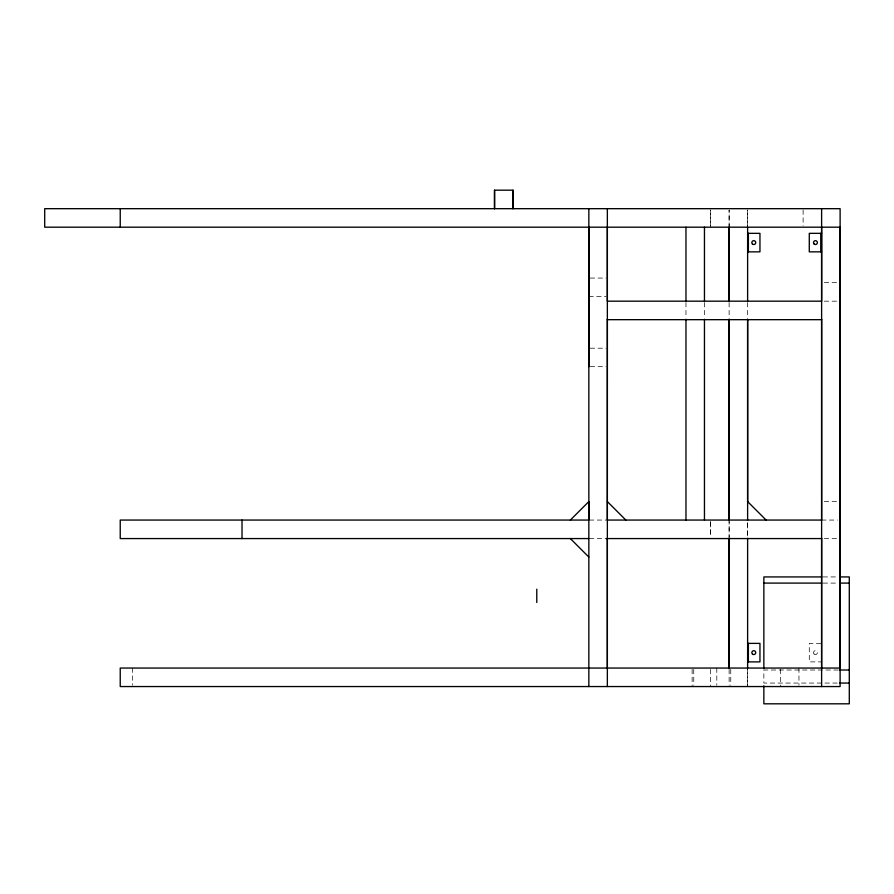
<?xml version="1.0" encoding="UTF-8"?>
<svg xmlns="http://www.w3.org/2000/svg" width="894" height="894" viewBox="0 0 894 894"><rect width="100%" height="100%" fill="white"/><g stroke="black" fill="none" stroke-linecap="round" stroke-linejoin="round"><path stroke-width="0.67" stroke-dasharray="4.47 3.35" d="M710.629 225.858L710.629 210.001L710.629 227.188M729.124 538.568L729.124 521.392L729.124 536.903M729.124 227.188L729.124 210.001L729.124 225.858M747.619 685.229L747.619 669.371L747.619 686.547M747.619 535.919L747.619 521.392L747.619 536.903M747.619 225.858L747.619 210.001L747.619 227.188M590.185 278.056L606.031 278.056M824.257 282.672L837.466 282.672M588.855 296.551L606.031 296.551M824.257 301.177L837.466 301.177M590.196 348.191L606.054 348.191M590.196 366.685L606.054 366.685M824.257 501.568L837.466 501.568M589.47 520.062L606.233 520.062M821.62 520.062L837.466 520.062M589.47 538.568L606.233 538.568M824.257 538.568L837.466 538.568M823.117 576.932L838.27 576.932M823.117 583.1L838.27 583.1M820.848 643.389L809.282 643.389L809.282 661.884L821.62 661.884M838.27 670.008L763.856 670.008L763.856 683.061L838.27 683.061M803.114 210.001L803.114 225.858M798.957 668.053L798.957 685.229M780.462 669.371L780.462 686.547M747.619 302.518L747.619 317.873M730.756 669.371L730.756 685.229M729.124 302.518L729.124 317.873M729.124 669.371L729.124 685.229M716.798 668.053L716.798 685.229M710.629 669.371L710.629 686.547M704.461 302.496L704.461 317.839M693.755 669.371L693.755 685.229M692.124 669.371L692.124 686.547M685.966 302.496L685.966 317.839M132.569 668.053L132.569 685.229M710.629 521.392L710.629 535.919L710.629 521.392M814.088 653.995A1.922 1.922 0 0 0 817.306 653.134A1.922 1.922 0 0 0 814.948 650.776A1.922 1.922 0 0 0 814.088 653.995"/><path stroke-width="1.34" d="M494.538 190.187L494.538 208.682L494.538 190.187L513.033 190.187L513.033 208.682L513.033 190.187M588.844 208.682L588.844 686.547M607.35 668.053L607.35 227.188M747.619 502.026L747.619 319.259L747.619 520.163M821.62 668.053L821.62 227.188M570.35 520.062L588.844 501.568L588.844 520.062L120.232 520.062L120.232 538.568L588.844 538.568M747.619 233.345L759.956 233.345L759.956 251.851L747.619 251.851M821.62 233.345L809.282 233.345L809.282 251.851L821.62 251.851M607.35 319.672L821.642 319.672M607.35 520.062L821.62 520.062M606.233 538.568L821.62 538.568M821.731 576.932L763.856 576.932L763.856 668.634M839.656 576.932L849.3 576.932L849.3 703.813L763.856 703.813L763.856 685.821M763.856 583.1L821.731 583.1M839.656 583.1L849.3 583.1M747.619 643.389L759.956 643.389L759.956 661.884L747.619 661.884M839.656 670.008L849.3 670.008M839.656 683.061L849.3 683.061M747.619 501.568L766.124 520.062M607.35 501.568L625.845 520.062M570.35 538.568L588.844 557.063M821.62 208.682L821.62 301.177L607.35 301.177L607.35 208.682M821.62 319.236L821.62 520.163M821.62 538.3L821.62 686.547M820.848 233.345L820.848 251.851M748.39 233.345L748.39 251.851M748.39 643.389L748.39 661.884M747.619 227.188L747.619 301.122M747.619 538.3L747.619 668.053M704.461 227.188L704.461 301.099M704.461 319.236L704.461 520.062M685.966 227.188L685.966 301.099M685.966 319.236L685.966 520.062M607.372 319.259L607.35 520.163M607.35 538.3L607.35 686.547M588.878 227.188L588.878 366.685M536.78 589.18L536.78 602.511M242.017 520.062L242.017 538.568M120.232 208.682L120.232 227.188M729.124 538.3L729.124 668.053L729.124 538.3M729.124 319.259L729.124 520.163L729.124 319.259M729.124 227.188L729.124 301.122L729.124 227.188M840.114 227.188L840.114 668.053L120.232 668.053L120.232 686.547L840.114 686.547L840.114 208.682L44.7 208.682L44.7 227.188L840.114 227.188M752.424 653.995A1.922 1.922 0 0 0 755.654 653.134A1.922 1.922 0 0 0 753.296 650.776A1.922 1.922 0 0 0 752.424 653.995M752.424 243.961A1.922 1.922 0 0 0 755.654 243.101A1.922 1.922 0 0 0 753.296 240.732A1.922 1.922 0 0 0 752.424 243.961M814.088 243.961A1.922 1.922 0 0 0 817.306 243.101A1.922 1.922 0 0 0 814.948 240.732A1.922 1.922 0 0 0 814.088 243.961"/></g></svg>
